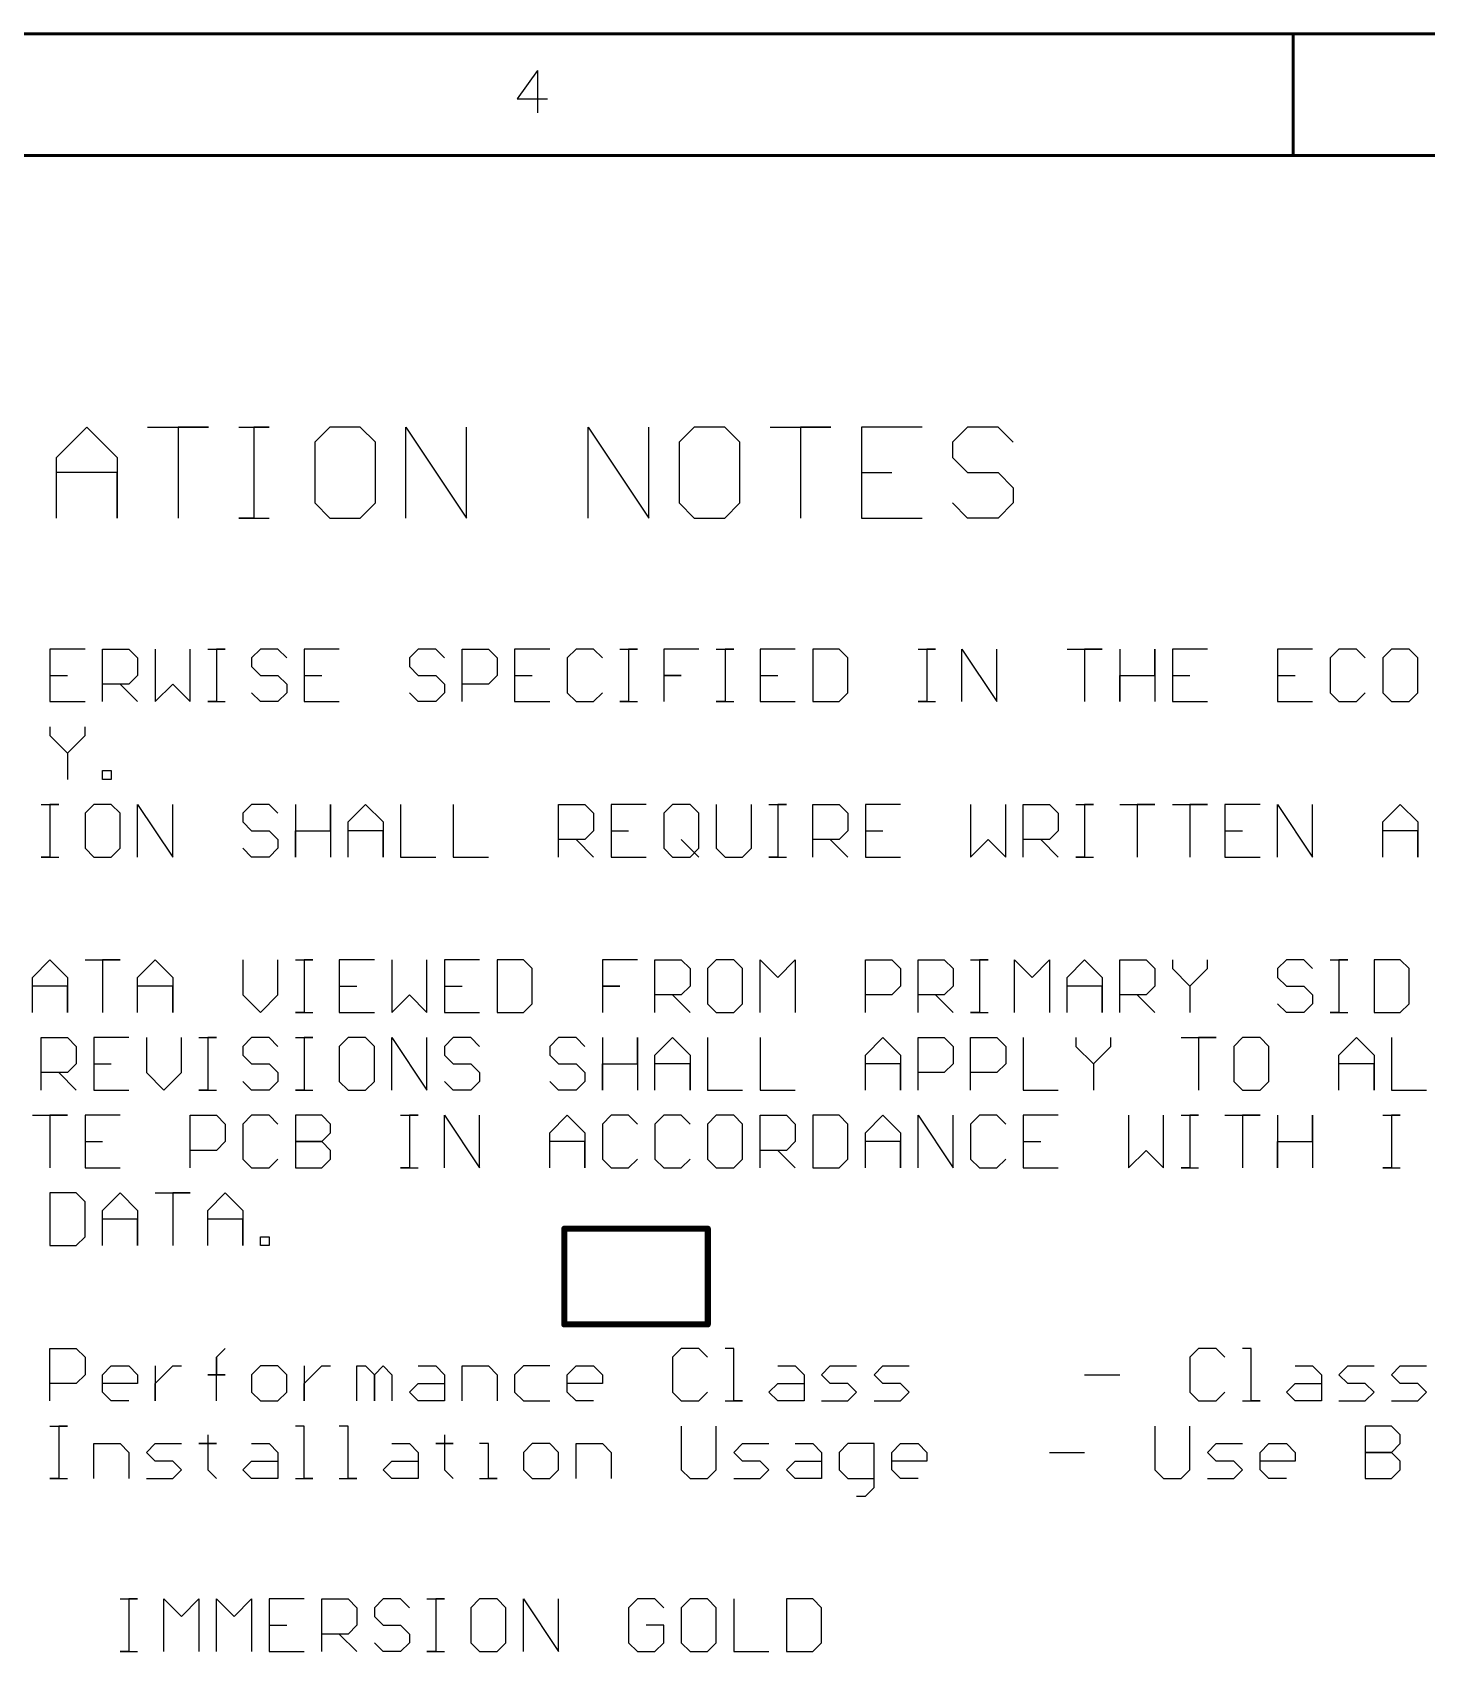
# Model space of a CAD drawing. Header units: millimetres. Extents: x 1.5 to 19.4, y 0 to 11.5.
# Drawn here: x 11.014 to 13.309, y 8.84 to 11.506 of the extents above; entities that cross this region are included whole.
import ezdxf

# ---------------------------------------------------------------- set-up
doc = ezdxf.new("R2010")
doc.units = ezdxf.units.MM
doc.header["$MEASUREMENT"] = 0
for name, color, linetype in [('DrillDrawing', 1, 'Continuous'), ('Mechanical17', 56, 'Continuous'), ('Mechanical18', 56, 'Continuous')]:
    doc.layers.add(name, color=color, linetype=linetype)

msp = doc.modelspace()

# ---------------------------------------------------------------- linework, layer by layer
at = {"layer": 'DrillDrawing', "const_width": 0.01}
for points in [[(11.8898, 9.3789), (11.8898, 9.5364)], [(11.8898, 9.5364), (12.126, 9.5364)], [(12.126, 9.3789), (12.126, 9.5364)], [(11.8898, 9.3789), (12.126, 9.3789)]]:
    msp.add_lwpolyline(points, dxfattribs=at)
at = {"layer": 'DrillDrawing', "const_width": 0.005}
for points in [[(11.8873, 9.5364, 1), (11.8923, 9.5364, 1)], [(11.8873, 9.5364, 1), (11.8923, 9.5364, 1)], [(12.1235, 9.5364, 1), (12.1285, 9.5364, 1)], [(12.1235, 9.5364, 1), (12.1285, 9.5364, 1)], [(11.8873, 9.3789, 1), (11.8923, 9.3789, 1)], [(11.8873, 9.3789, 1), (11.8923, 9.3789, 1)], [(12.1235, 9.3789, 1), (12.1285, 9.3789, 1)], [(12.1235, 9.3789, 1), (12.1285, 9.3789, 1)]]:
    msp.add_lwpolyline(points, format="xyb", close=True, dxfattribs=at)
at = {"layer": 'Mechanical17'}
for p, q in [((11.0541, 10.8059), (11.1041, 10.8559)), ((11.1041, 10.8559), (11.1541, 10.8059)), ((11.2041, 10.8559), (11.3041, 10.8559)), ((11.3041, 10.8559), (11.2541, 10.8559)), ((11.2541, 10.8559), (11.2541, 10.706)), ((11.354, 10.8559), (11.404, 10.8559)), ((11.404, 10.8559), (11.379, 10.8559)), ((11.379, 10.8559), (11.379, 10.706)), ((11.504, 10.8559), (11.479, 10.8309)), ((11.554, 10.8559), (11.504, 10.8559)), ((11.579, 10.8309), (11.554, 10.8559)), ((11.6289, 10.706), (11.6289, 10.8559)), ((11.6289, 10.8559), (11.7289, 10.706)), ((11.7289, 10.706), (11.7289, 10.8559)), ((11.9289, 10.706), (11.9289, 10.8559)), ((11.9289, 10.8559), (12.0288, 10.706)), ((12.0288, 10.706), (12.0288, 10.8559)), ((12.1038, 10.8559), (12.0788, 10.8309)), ((12.1538, 10.8559), (12.1038, 10.8559)), ((12.1788, 10.8309), (12.1538, 10.8559)), ((12.2288, 10.8559), (12.3287, 10.8559)), ((12.3287, 10.8559), (12.2787, 10.8559)), ((12.2787, 10.8559), (12.2787, 10.706)), ((12.4787, 10.8559), (12.3787, 10.8559)), ((12.3787, 10.8559), (12.3787, 10.706)), ((12.5536, 10.8559), (12.5287, 10.8309)), ((12.6036, 10.8559), (12.5536, 10.8559)), ((12.6286, 10.8309), (12.6036, 10.8559)), ((11.479, 10.8309), (11.479, 10.731)), ((11.579, 10.731), (11.579, 10.8309)), ((12.0788, 10.8309), (12.0788, 10.731)), ((12.1788, 10.731), (12.1788, 10.8309)), ((12.5287, 10.8309), (12.5287, 10.8059)), ((11.0541, 10.706), (11.0541, 10.8059)), ((11.1541, 10.8059), (11.1541, 10.706)), ((12.5287, 10.8059), (12.5536, 10.781)), ((11.1541, 10.781), (11.0541, 10.781)), ((11.1541, 10.706), (11.1541, 10.781)), ((12.3787, 10.781), (12.4287, 10.781)), ((12.5536, 10.781), (12.6036, 10.781)), ((12.6036, 10.781), (12.6286, 10.756)), ((12.6286, 10.756), (12.6286, 10.731)), ((11.479, 10.731), (11.504, 10.706)), ((11.554, 10.706), (11.579, 10.731)), ((12.0788, 10.731), (12.1038, 10.706)), ((12.1538, 10.706), (12.1788, 10.731)), ((12.5536, 10.706), (12.5287, 10.731)), ((12.6286, 10.731), (12.6036, 10.706)), ((11.379, 10.706), (11.354, 10.706)), ((11.354, 10.706), (11.404, 10.706)), ((11.504, 10.706), (11.554, 10.706)), ((12.1038, 10.706), (12.1538, 10.706)), ((12.3787, 10.706), (12.4787, 10.706)), ((12.6036, 10.706), (12.5536, 10.706)), ((11.101, 10.4906), (11.0433, 10.4906)), ((11.0433, 10.4906), (11.0433, 10.404)), ((11.1299, 10.404), (11.1299, 10.4906)), ((11.1299, 10.4906), (11.1732, 10.4906)), ((11.1732, 10.4906), (11.1876, 10.4761)), ((11.1876, 10.4761), (11.1876, 10.4473)), ((11.2165, 10.4906), (11.2165, 10.404)), ((11.2742, 10.404), (11.2742, 10.4906)), ((11.303, 10.4906), (11.3319, 10.4906)), ((11.3319, 10.4906), (11.3175, 10.4906)), ((11.3175, 10.4906), (11.3175, 10.404)), ((11.3896, 10.4906), (11.3752, 10.4761)), ((11.3752, 10.4761), (11.3752, 10.4617)), ((11.4185, 10.4906), (11.3896, 10.4906)), ((11.4329, 10.4761), (11.4185, 10.4906)), ((11.5195, 10.4906), (11.4618, 10.4906)), ((11.4618, 10.4906), (11.4618, 10.404)), ((11.6494, 10.4906), (11.635, 10.4761)), ((11.635, 10.4761), (11.635, 10.4617)), ((11.6782, 10.4906), (11.6494, 10.4906)), ((11.6927, 10.4761), (11.6782, 10.4906)), ((11.7215, 10.404), (11.7215, 10.4906)), ((11.7215, 10.4906), (11.7648, 10.4906)), ((11.7648, 10.4906), (11.7793, 10.4761)), ((11.7793, 10.4761), (11.7793, 10.4473)), ((11.8658, 10.4906), (11.8081, 10.4906)), ((11.8081, 10.4906), (11.8081, 10.404)), ((11.9091, 10.4906), (11.8947, 10.4761)), ((11.8947, 10.4761), (11.8947, 10.4184)), ((11.938, 10.4906), (11.9091, 10.4906)), ((11.9524, 10.4761), (11.938, 10.4906)), ((11.9813, 10.4906), (12.0102, 10.4906)), ((12.0102, 10.4906), (11.9957, 10.4906)), ((11.9957, 10.4906), (11.9957, 10.404)), ((12.1112, 10.4906), (12.0535, 10.4906)), ((12.0535, 10.4906), (12.0535, 10.4473)), ((12.14, 10.4906), (12.1689, 10.4906)), ((12.1689, 10.4906), (12.1545, 10.4906)), ((12.1545, 10.4906), (12.1545, 10.404)), ((12.2699, 10.4906), (12.2122, 10.4906)), ((12.2122, 10.4906), (12.2122, 10.404)), ((12.2988, 10.4906), (12.2988, 10.404)), ((12.3421, 10.4906), (12.2988, 10.4906)), ((12.3565, 10.4761), (12.3421, 10.4906)), ((12.3565, 10.4184), (12.3565, 10.4761)), ((12.472, 10.4906), (12.5008, 10.4906)), ((12.5008, 10.4906), (12.4864, 10.4906)), ((12.4864, 10.4906), (12.4864, 10.404)), ((12.5441, 10.404), (12.5441, 10.4906)), ((12.5441, 10.4906), (12.6018, 10.404)), ((12.6018, 10.404), (12.6018, 10.4906)), ((12.7173, 10.4906), (12.775, 10.4906)), ((12.775, 10.4906), (12.7461, 10.4906)), ((12.7461, 10.4906), (12.7461, 10.404)), ((12.8039, 10.4906), (12.8039, 10.404)), ((12.8616, 10.4473), (12.8616, 10.4906)), ((12.8616, 10.4906), (12.8616, 10.404)), ((12.9482, 10.4906), (12.8905, 10.4906)), ((12.8905, 10.4906), (12.8905, 10.404)), ((13.1213, 10.4906), (13.0636, 10.4906)), ((13.0636, 10.4906), (13.0636, 10.404)), ((13.1646, 10.4906), (13.1502, 10.4761)), ((13.1502, 10.4761), (13.1502, 10.4184)), ((13.1935, 10.4906), (13.1646, 10.4906)), ((13.2079, 10.4761), (13.1935, 10.4906)), ((13.2512, 10.4906), (13.2368, 10.4761)), ((13.2368, 10.4761), (13.2368, 10.4184)), ((13.2801, 10.4906), (13.2512, 10.4906)), ((13.2945, 10.4761), (13.2801, 10.4906)), ((13.2945, 10.4184), (13.2945, 10.4761)), ((11.3752, 10.4617), (11.3896, 10.4473)), ((11.635, 10.4617), (11.6494, 10.4473)), ((11.0433, 10.4473), (11.0721, 10.4473)), ((11.1732, 10.4328), (11.1299, 10.4328)), ((11.1587, 10.4328), (11.1876, 10.404)), ((11.1876, 10.4473), (11.1732, 10.4328)), ((11.2165, 10.404), (11.2453, 10.4328)), ((11.2453, 10.4328), (11.2742, 10.404)), ((11.3896, 10.4473), (11.4185, 10.4473)), ((11.4185, 10.4473), (11.4329, 10.4328)), ((11.4329, 10.4328), (11.4329, 10.4184)), ((11.4618, 10.4473), (11.4906, 10.4473)), ((11.6494, 10.4473), (11.6782, 10.4473)), ((11.6782, 10.4473), (11.6927, 10.4328)), ((11.6927, 10.4328), (11.6927, 10.4184)), ((11.7648, 10.4328), (11.7215, 10.4328)), ((11.7793, 10.4473), (11.7648, 10.4328)), ((11.8081, 10.4473), (11.837, 10.4473)), ((12.0535, 10.4473), (12.0823, 10.4473)), ((12.0823, 10.4473), (12.0535, 10.4473)), ((12.0535, 10.4473), (12.0535, 10.404)), ((12.2122, 10.4473), (12.2411, 10.4473)), ((12.8039, 10.404), (12.8039, 10.4473)), ((12.8039, 10.4473), (12.8616, 10.4473)), ((12.8905, 10.4473), (12.9193, 10.4473)), ((13.0636, 10.4473), (13.0925, 10.4473)), ((11.0433, 10.404), (11.101, 10.404)), ((11.3175, 10.404), (11.303, 10.404)), ((11.303, 10.404), (11.3319, 10.404)), ((11.3896, 10.404), (11.3752, 10.4184)), ((11.4185, 10.404), (11.3896, 10.404)), ((11.4329, 10.4184), (11.4185, 10.404)), ((11.4618, 10.404), (11.5195, 10.404)), ((11.6494, 10.404), (11.635, 10.4184)), ((11.6782, 10.404), (11.6494, 10.404)), ((11.6927, 10.4184), (11.6782, 10.404)), ((11.8081, 10.404), (11.8658, 10.404)), ((11.8947, 10.4184), (11.9091, 10.404)), ((11.9091, 10.404), (11.938, 10.404)), ((11.938, 10.404), (11.9524, 10.4184)), ((11.9957, 10.404), (11.9813, 10.404)), ((11.9813, 10.404), (12.0102, 10.404)), ((12.1545, 10.404), (12.14, 10.404)), ((12.14, 10.404), (12.1689, 10.404)), ((12.2122, 10.404), (12.2699, 10.404)), ((12.2988, 10.404), (12.3421, 10.404)), ((12.3421, 10.404), (12.3565, 10.4184)), ((12.4864, 10.404), (12.472, 10.404)), ((12.472, 10.404), (12.5008, 10.404)), ((12.8905, 10.404), (12.9482, 10.404)), ((13.0636, 10.404), (13.1213, 10.404)), ((13.1502, 10.4184), (13.1646, 10.404)), ((13.1646, 10.404), (13.1935, 10.404)), ((13.1935, 10.404), (13.2079, 10.4184)), ((13.2368, 10.4184), (13.2512, 10.404)), ((13.2512, 10.404), (13.2801, 10.404)), ((13.2801, 10.404), (13.2945, 10.4184)), ((11.0433, 10.3627), (11.0433, 10.3482)), ((11.0433, 10.3482), (11.0721, 10.3194)), ((11.0721, 10.3194), (11.101, 10.3482)), ((11.101, 10.3482), (11.101, 10.3627)), ((11.0721, 10.3194), (11.0721, 10.2761)), ((11.1299, 10.2761), (11.1299, 10.2905)), ((11.1299, 10.2905), (11.1443, 10.2905)), ((11.1443, 10.2905), (11.1443, 10.2761)), ((11.1443, 10.2761), (11.1299, 10.2761)), ((11.0288, 10.2348), (11.0577, 10.2348)), ((11.0577, 10.2348), (11.0433, 10.2348)), ((11.0433, 10.2348), (11.0433, 10.1482)), ((11.1154, 10.2348), (11.101, 10.2203)), ((11.101, 10.2203), (11.101, 10.1626)), ((11.1443, 10.2348), (11.1154, 10.2348)), ((11.1587, 10.2203), (11.1443, 10.2348)), ((11.1587, 10.1626), (11.1587, 10.2203)), ((11.1876, 10.1482), (11.1876, 10.2348)), ((11.1876, 10.2348), (11.2453, 10.1482)), ((11.2453, 10.1482), (11.2453, 10.2348)), ((11.3752, 10.2348), (11.3608, 10.2203)), ((11.3608, 10.2203), (11.3608, 10.2059)), ((11.4041, 10.2348), (11.3752, 10.2348)), ((11.4185, 10.2203), (11.4041, 10.2348)), ((11.4473, 10.2348), (11.4473, 10.1482)), ((11.5051, 10.1915), (11.5051, 10.2348)), ((11.5051, 10.2348), (11.5051, 10.1482)), ((11.5339, 10.2059), (11.5628, 10.2348)), ((11.5628, 10.2348), (11.5917, 10.2059)), ((11.6205, 10.2348), (11.6205, 10.1482)), ((11.7071, 10.2348), (11.7071, 10.1482)), ((11.8803, 10.1482), (11.8803, 10.2348)), ((11.8803, 10.2348), (11.9236, 10.2348)), ((11.9236, 10.2348), (11.938, 10.2203)), ((11.938, 10.2203), (11.938, 10.1915)), ((12.0246, 10.2348), (11.9669, 10.2348)), ((11.9669, 10.2348), (11.9669, 10.1482)), ((12.0679, 10.2348), (12.0535, 10.2203)), ((12.0535, 10.2203), (12.0535, 10.1626)), ((12.0967, 10.2348), (12.0679, 10.2348)), ((12.1112, 10.2203), (12.0967, 10.2348)), ((12.1112, 10.1626), (12.1112, 10.2203)), ((12.14, 10.2348), (12.14, 10.1626)), ((12.1978, 10.1626), (12.1978, 10.2348)), ((12.2266, 10.2348), (12.2555, 10.2348)), ((12.2555, 10.2348), (12.2411, 10.2348)), ((12.2411, 10.2348), (12.2411, 10.1482)), ((12.2988, 10.1482), (12.2988, 10.2348)), ((12.2988, 10.2348), (12.3421, 10.2348)), ((12.3421, 10.2348), (12.3565, 10.2203)), ((12.3565, 10.2203), (12.3565, 10.1915)), ((12.4431, 10.2348), (12.3854, 10.2348)), ((12.3854, 10.2348), (12.3854, 10.1482)), ((12.5585, 10.2348), (12.5585, 10.1482)), ((12.6163, 10.1482), (12.6163, 10.2348)), ((12.6451, 10.1482), (12.6451, 10.2348)), ((12.6451, 10.2348), (12.6884, 10.2348)), ((12.6884, 10.2348), (12.7028, 10.2203)), ((12.7028, 10.2203), (12.7028, 10.1915)), ((12.7317, 10.2348), (12.7606, 10.2348)), ((12.7606, 10.2348), (12.7461, 10.2348)), ((12.7461, 10.2348), (12.7461, 10.1482)), ((12.8039, 10.2348), (12.8616, 10.2348)), ((12.8616, 10.2348), (12.8327, 10.2348)), ((12.8327, 10.2348), (12.8327, 10.1482)), ((12.8905, 10.2348), (12.9482, 10.2348)), ((12.9482, 10.2348), (12.9193, 10.2348)), ((12.9193, 10.2348), (12.9193, 10.1482)), ((13.0348, 10.2348), (12.977, 10.2348)), ((12.977, 10.2348), (12.977, 10.1482)), ((13.0636, 10.1482), (13.0636, 10.2348)), ((13.0636, 10.2348), (13.1213, 10.1482)), ((13.1213, 10.1482), (13.1213, 10.2348)), ((13.2368, 10.2059), (13.2657, 10.2348)), ((13.2657, 10.2348), (13.2945, 10.2059)), ((11.3608, 10.2059), (11.3752, 10.1915)), ((11.3752, 10.1915), (11.4041, 10.1915)), ((11.4041, 10.1915), (11.4185, 10.177)), ((11.4473, 10.1482), (11.4473, 10.1915)), ((11.4473, 10.1915), (11.5051, 10.1915)), ((11.5339, 10.1482), (11.5339, 10.2059)), ((11.5917, 10.1915), (11.5339, 10.1915)), ((11.5917, 10.2059), (11.5917, 10.1482)), ((11.5917, 10.1482), (11.5917, 10.1915)), ((11.938, 10.1915), (11.9236, 10.177)), ((11.9669, 10.1915), (11.9957, 10.1915)), ((12.3565, 10.1915), (12.3421, 10.177)), ((12.3854, 10.1915), (12.4142, 10.1915)), ((12.7028, 10.1915), (12.6884, 10.177)), ((12.977, 10.1915), (13.0059, 10.1915)), ((13.2368, 10.1482), (13.2368, 10.2059)), ((13.2945, 10.1915), (13.2368, 10.1915)), ((13.2945, 10.2059), (13.2945, 10.1482)), ((13.2945, 10.1482), (13.2945, 10.1915)), ((11.101, 10.1626), (11.1154, 10.1482)), ((11.1443, 10.1482), (11.1587, 10.1626)), ((11.3752, 10.1482), (11.3608, 10.1626)), ((11.4185, 10.1626), (11.4041, 10.1482)), ((11.4185, 10.177), (11.4185, 10.1626)), ((11.9236, 10.177), (11.8803, 10.177)), ((11.9091, 10.177), (11.938, 10.1482)), ((12.0535, 10.1626), (12.0679, 10.1482)), ((12.0823, 10.177), (12.1112, 10.1482)), ((12.0967, 10.1482), (12.1112, 10.1626)), ((12.14, 10.1626), (12.1545, 10.1482)), ((12.1833, 10.1482), (12.1978, 10.1626)), ((12.3421, 10.177), (12.2988, 10.177)), ((12.3276, 10.177), (12.3565, 10.1482)), ((12.5585, 10.1482), (12.5874, 10.177)), ((12.5874, 10.177), (12.6163, 10.1482)), ((12.6884, 10.177), (12.6451, 10.177)), ((12.674, 10.177), (12.7028, 10.1482)), ((11.0433, 10.1482), (11.0288, 10.1482)), ((11.0288, 10.1482), (11.0577, 10.1482)), ((11.1154, 10.1482), (11.1443, 10.1482)), ((11.4041, 10.1482), (11.3752, 10.1482)), ((11.6205, 10.1482), (11.6782, 10.1482)), ((11.7071, 10.1482), (11.7648, 10.1482)), ((11.9669, 10.1482), (12.0246, 10.1482)), ((12.0679, 10.1482), (12.0967, 10.1482)), ((12.1545, 10.1482), (12.1833, 10.1482)), ((12.2411, 10.1482), (12.2266, 10.1482)), ((12.2266, 10.1482), (12.2555, 10.1482)), ((12.3854, 10.1482), (12.4431, 10.1482)), ((12.7461, 10.1482), (12.7317, 10.1482)), ((12.7317, 10.1482), (12.7606, 10.1482)), ((12.977, 10.1482), (13.0348, 10.1482)), ((11.0144, 9.9501), (11.0433, 9.979)), ((11.0433, 9.979), (11.0721, 9.9501)), ((11.101, 9.979), (11.1587, 9.979)), ((11.1587, 9.979), (11.1299, 9.979)), ((11.1299, 9.979), (11.1299, 9.8924)), ((11.1876, 9.9501), (11.2165, 9.979)), ((11.2165, 9.979), (11.2453, 9.9501)), ((11.3608, 9.979), (11.3608, 9.9212)), ((11.4185, 9.9212), (11.4185, 9.979)), ((11.4473, 9.979), (11.4762, 9.979)), ((11.4762, 9.979), (11.4618, 9.979)), ((11.4618, 9.979), (11.4618, 9.8924)), ((11.5772, 9.979), (11.5195, 9.979)), ((11.5195, 9.979), (11.5195, 9.8924)), ((11.6061, 9.979), (11.6061, 9.8924)), ((11.6638, 9.8924), (11.6638, 9.979)), ((11.7504, 9.979), (11.6927, 9.979)), ((11.6927, 9.979), (11.6927, 9.8924)), ((11.7793, 9.979), (11.7793, 9.8924)), ((11.8226, 9.979), (11.7793, 9.979)), ((11.837, 9.9645), (11.8226, 9.979)), ((12.0102, 9.979), (11.9524, 9.979)), ((11.9524, 9.979), (11.9524, 9.9357)), ((12.039, 9.8924), (12.039, 9.979)), ((12.039, 9.979), (12.0823, 9.979)), ((12.0823, 9.979), (12.0967, 9.9645)), ((12.14, 9.979), (12.1256, 9.9645)), ((12.1689, 9.979), (12.14, 9.979)), ((12.1833, 9.9645), (12.1689, 9.979)), ((12.2122, 9.8924), (12.2122, 9.979)), ((12.2122, 9.979), (12.2411, 9.9501)), ((12.2411, 9.9501), (12.2699, 9.979)), ((12.2699, 9.979), (12.2699, 9.8924)), ((12.3854, 9.8924), (12.3854, 9.979)), ((12.3854, 9.979), (12.4287, 9.979)), ((12.4287, 9.979), (12.4431, 9.9645)), ((12.472, 9.8924), (12.472, 9.979)), ((12.472, 9.979), (12.5152, 9.979)), ((12.5152, 9.979), (12.5297, 9.9645)), ((12.5585, 9.979), (12.5874, 9.979)), ((12.5874, 9.979), (12.573, 9.979)), ((12.573, 9.979), (12.573, 9.8924)), ((12.6307, 9.8924), (12.6307, 9.979)), ((12.6307, 9.979), (12.6596, 9.9501)), ((12.6596, 9.9501), (12.6884, 9.979)), ((12.6884, 9.979), (12.6884, 9.8924)), ((12.7173, 9.9501), (12.7461, 9.979)), ((12.7461, 9.979), (12.775, 9.9501)), ((12.8039, 9.8924), (12.8039, 9.979)), ((12.8039, 9.979), (12.8472, 9.979)), ((12.8472, 9.979), (12.8616, 9.9645)), ((12.8905, 9.979), (12.8905, 9.9645)), ((12.9482, 9.9645), (12.9482, 9.979)), ((13.0781, 9.979), (13.0636, 9.9645)), ((13.1069, 9.979), (13.0781, 9.979)), ((13.1213, 9.9645), (13.1069, 9.979)), ((13.1502, 9.979), (13.1791, 9.979)), ((13.1791, 9.979), (13.1646, 9.979)), ((13.1646, 9.979), (13.1646, 9.8924)), ((13.2224, 9.979), (13.2224, 9.8924)), ((13.2657, 9.979), (13.2224, 9.979)), ((13.2801, 9.9645), (13.2657, 9.979)), ((11.0144, 9.8924), (11.0144, 9.9501)), ((11.0721, 9.9501), (11.0721, 9.8924)), ((11.1876, 9.8924), (11.1876, 9.9501)), ((11.2453, 9.9501), (11.2453, 9.8924)), ((11.837, 9.9068), (11.837, 9.9645)), ((12.0967, 9.9645), (12.0967, 9.9357)), ((12.1256, 9.9645), (12.1256, 9.9068)), ((12.1833, 9.9068), (12.1833, 9.9645)), ((12.4431, 9.9645), (12.4431, 9.9357)), ((12.5297, 9.9645), (12.5297, 9.9357)), ((12.7173, 9.8924), (12.7173, 9.9501)), ((12.775, 9.9501), (12.775, 9.8924)), ((12.8616, 9.9645), (12.8616, 9.9357)), ((12.8905, 9.9645), (12.9193, 9.9357)), ((12.9193, 9.9357), (12.9482, 9.9645)), ((13.0636, 9.9645), (13.0636, 9.9501)), ((13.0636, 9.9501), (13.0781, 9.9357)), ((13.2801, 9.9068), (13.2801, 9.9645)), ((11.0721, 9.9357), (11.0144, 9.9357)), ((11.0721, 9.8924), (11.0721, 9.9357)), ((11.2453, 9.9357), (11.1876, 9.9357)), ((11.2453, 9.8924), (11.2453, 9.9357)), ((11.3608, 9.9212), (11.3896, 9.8924)), ((11.3896, 9.8924), (11.4185, 9.9212)), ((11.5195, 9.9357), (11.5484, 9.9357)), ((11.6061, 9.8924), (11.635, 9.9212)), ((11.635, 9.9212), (11.6638, 9.8924)), ((11.6927, 9.9357), (11.7215, 9.9357)), ((11.9524, 9.9357), (11.9813, 9.9357)), ((11.9813, 9.9357), (11.9524, 9.9357)), ((11.9524, 9.9357), (11.9524, 9.8924)), ((12.0823, 9.9212), (12.039, 9.9212)), ((12.0679, 9.9212), (12.0967, 9.8924)), ((12.0967, 9.9357), (12.0823, 9.9212)), ((12.4287, 9.9212), (12.3854, 9.9212)), ((12.4431, 9.9357), (12.4287, 9.9212)), ((12.5152, 9.9212), (12.472, 9.9212)), ((12.5008, 9.9212), (12.5297, 9.8924)), ((12.5297, 9.9357), (12.5152, 9.9212)), ((12.775, 9.9357), (12.7173, 9.9357)), ((12.775, 9.8924), (12.775, 9.9357)), ((12.8472, 9.9212), (12.8039, 9.9212)), ((12.8327, 9.9212), (12.8616, 9.8924)), ((12.8616, 9.9357), (12.8472, 9.9212)), ((12.9193, 9.9357), (12.9193, 9.8924)), ((13.0781, 9.9357), (13.1069, 9.9357)), ((13.1069, 9.9357), (13.1213, 9.9212)), ((13.1213, 9.9212), (13.1213, 9.9068)), ((11.4618, 9.8924), (11.4473, 9.8924)), ((11.4473, 9.8924), (11.4762, 9.8924)), ((11.5195, 9.8924), (11.5772, 9.8924)), ((11.6927, 9.8924), (11.7504, 9.8924)), ((11.7793, 9.8924), (11.8226, 9.8924)), ((11.8226, 9.8924), (11.837, 9.9068)), ((12.1256, 9.9068), (12.14, 9.8924)), ((12.14, 9.8924), (12.1689, 9.8924)), ((12.1689, 9.8924), (12.1833, 9.9068)), ((12.573, 9.8924), (12.5585, 9.8924)), ((12.5585, 9.8924), (12.5874, 9.8924)), ((13.0781, 9.8924), (13.0636, 9.9068)), ((13.1069, 9.8924), (13.0781, 9.8924)), ((13.1213, 9.9068), (13.1069, 9.8924)), ((13.1646, 9.8924), (13.1502, 9.8924)), ((13.1502, 9.8924), (13.1791, 9.8924)), ((13.2224, 9.8924), (13.2657, 9.8924)), ((13.2657, 9.8924), (13.2801, 9.9068)), ((11.0288, 9.7645), (11.0288, 9.8511)), ((11.0288, 9.8511), (11.0721, 9.8511)), ((11.0721, 9.8511), (11.0866, 9.8366)), ((11.0866, 9.8366), (11.0866, 9.8078)), ((11.1732, 9.8511), (11.1154, 9.8511)), ((11.1154, 9.8511), (11.1154, 9.7645)), ((11.202, 9.8511), (11.202, 9.7933)), ((11.2597, 9.7933), (11.2597, 9.8511)), ((11.2886, 9.8511), (11.3175, 9.8511)), ((11.3175, 9.8511), (11.303, 9.8511)), ((11.303, 9.8511), (11.303, 9.7645)), ((11.3752, 9.8511), (11.3608, 9.8366)), ((11.3608, 9.8366), (11.3608, 9.8222)), ((11.4041, 9.8511), (11.3752, 9.8511)), ((11.4185, 9.8366), (11.4041, 9.8511)), ((11.4473, 9.8511), (11.4762, 9.8511)), ((11.4762, 9.8511), (11.4618, 9.8511)), ((11.4618, 9.8511), (11.4618, 9.7645)), ((11.5339, 9.8511), (11.5195, 9.8366)), ((11.5195, 9.8366), (11.5195, 9.7789)), ((11.5628, 9.8511), (11.5339, 9.8511)), ((11.5772, 9.8366), (11.5628, 9.8511)), ((11.5772, 9.7789), (11.5772, 9.8366)), ((11.6061, 9.7645), (11.6061, 9.8511)), ((11.6061, 9.8511), (11.6638, 9.7645)), ((11.6638, 9.7645), (11.6638, 9.8511)), ((11.7071, 9.8511), (11.6927, 9.8366)), ((11.6927, 9.8366), (11.6927, 9.8222)), ((11.736, 9.8511), (11.7071, 9.8511)), ((11.7504, 9.8366), (11.736, 9.8511)), ((11.8803, 9.8511), (11.8658, 9.8366)), ((11.8658, 9.8366), (11.8658, 9.8222)), ((11.9091, 9.8511), (11.8803, 9.8511)), ((11.9236, 9.8366), (11.9091, 9.8511)), ((11.9524, 9.8511), (11.9524, 9.7645)), ((12.0102, 9.8078), (12.0102, 9.8511)), ((12.0102, 9.8511), (12.0102, 9.7645)), ((12.039, 9.8222), (12.0679, 9.8511)), ((12.0679, 9.8511), (12.0967, 9.8222)), ((12.1256, 9.8511), (12.1256, 9.7645)), ((12.2122, 9.8511), (12.2122, 9.7645)), ((12.3854, 9.8222), (12.4142, 9.8511)), ((12.4142, 9.8511), (12.4431, 9.8222)), ((12.472, 9.7645), (12.472, 9.8511)), ((12.472, 9.8511), (12.5152, 9.8511)), ((12.5152, 9.8511), (12.5297, 9.8366)), ((12.5297, 9.8366), (12.5297, 9.8078)), ((12.5585, 9.7645), (12.5585, 9.8511)), ((12.5585, 9.8511), (12.6018, 9.8511)), ((12.6018, 9.8511), (12.6163, 9.8366)), ((12.6163, 9.8366), (12.6163, 9.8078)), ((12.6451, 9.8511), (12.6451, 9.7645)), ((12.7317, 9.8511), (12.7317, 9.8366)), ((12.7317, 9.8366), (12.7606, 9.8078)), ((12.7606, 9.8078), (12.7894, 9.8366)), ((12.7894, 9.8366), (12.7894, 9.8511)), ((12.9049, 9.8511), (12.9626, 9.8511)), ((12.9626, 9.8511), (12.9337, 9.8511)), ((12.9337, 9.8511), (12.9337, 9.7645)), ((13.0059, 9.8511), (12.9915, 9.8366)), ((12.9915, 9.8366), (12.9915, 9.7789)), ((13.0348, 9.8511), (13.0059, 9.8511)), ((13.0492, 9.8366), (13.0348, 9.8511)), ((13.0492, 9.7789), (13.0492, 9.8366)), ((13.1646, 9.8222), (13.1935, 9.8511)), ((13.1935, 9.8511), (13.2224, 9.8222)), ((13.2512, 9.8511), (13.2512, 9.7645)), ((11.3608, 9.8222), (11.3752, 9.8078)), ((11.6927, 9.8222), (11.7071, 9.8078)), ((11.8658, 9.8222), (11.8803, 9.8078)), ((12.039, 9.7645), (12.039, 9.8222)), ((12.0967, 9.8222), (12.0967, 9.7645)), ((12.3854, 9.7645), (12.3854, 9.8222)), ((12.4431, 9.8222), (12.4431, 9.7645)), ((13.1646, 9.7645), (13.1646, 9.8222)), ((13.2224, 9.8222), (13.2224, 9.7645)), ((11.0721, 9.7933), (11.0288, 9.7933)), ((11.0577, 9.7933), (11.0866, 9.7645)), ((11.0866, 9.8078), (11.0721, 9.7933)), ((11.1154, 9.8078), (11.1443, 9.8078)), ((11.202, 9.7933), (11.2309, 9.7645)), ((11.2309, 9.7645), (11.2597, 9.7933)), ((11.3752, 9.8078), (11.4041, 9.8078)), ((11.4041, 9.8078), (11.4185, 9.7933)), ((11.4185, 9.7933), (11.4185, 9.7789)), ((11.7071, 9.8078), (11.736, 9.8078)), ((11.736, 9.8078), (11.7504, 9.7933)), ((11.7504, 9.7933), (11.7504, 9.7789)), ((11.8803, 9.8078), (11.9091, 9.8078)), ((11.9091, 9.8078), (11.9236, 9.7933)), ((11.9236, 9.7933), (11.9236, 9.7789)), ((11.9524, 9.7645), (11.9524, 9.8078)), ((11.9524, 9.8078), (12.0102, 9.8078)), ((12.0967, 9.8078), (12.039, 9.8078)), ((12.0967, 9.7645), (12.0967, 9.8078)), ((12.4431, 9.8078), (12.3854, 9.8078)), ((12.4431, 9.7645), (12.4431, 9.8078)), ((12.5152, 9.7933), (12.472, 9.7933)), ((12.5297, 9.8078), (12.5152, 9.7933)), ((12.6018, 9.7933), (12.5585, 9.7933)), ((12.6163, 9.8078), (12.6018, 9.7933)), ((12.7606, 9.8078), (12.7606, 9.7645)), ((13.2224, 9.8078), (13.1646, 9.8078)), ((13.2224, 9.7645), (13.2224, 9.8078)), ((11.1154, 9.7645), (11.1732, 9.7645)), ((11.303, 9.7645), (11.2886, 9.7645)), ((11.2886, 9.7645), (11.3175, 9.7645)), ((11.3752, 9.7645), (11.3608, 9.7789)), ((11.4041, 9.7645), (11.3752, 9.7645)), ((11.4185, 9.7789), (11.4041, 9.7645)), ((11.4618, 9.7645), (11.4473, 9.7645)), ((11.4473, 9.7645), (11.4762, 9.7645)), ((11.5195, 9.7789), (11.5339, 9.7645)), ((11.5339, 9.7645), (11.5628, 9.7645)), ((11.5628, 9.7645), (11.5772, 9.7789)), ((11.7071, 9.7645), (11.6927, 9.7789)), ((11.736, 9.7645), (11.7071, 9.7645)), ((11.7504, 9.7789), (11.736, 9.7645)), ((11.8803, 9.7645), (11.8658, 9.7789)), ((11.9091, 9.7645), (11.8803, 9.7645)), ((11.9236, 9.7789), (11.9091, 9.7645)), ((12.1256, 9.7645), (12.1833, 9.7645)), ((12.2122, 9.7645), (12.2699, 9.7645)), ((12.6451, 9.7645), (12.7028, 9.7645)), ((12.9915, 9.7789), (13.0059, 9.7645)), ((13.0059, 9.7645), (13.0348, 9.7645)), ((13.0348, 9.7645), (13.0492, 9.7789)), ((13.2512, 9.7645), (13.309, 9.7645)), ((11.0144, 9.7232), (11.0721, 9.7232)), ((11.0721, 9.7232), (11.0433, 9.7232)), ((11.0433, 9.7232), (11.0433, 9.6366)), ((11.1587, 9.7232), (11.101, 9.7232)), ((11.101, 9.7232), (11.101, 9.6366)), ((11.2742, 9.6366), (11.2742, 9.7232)), ((11.2742, 9.7232), (11.3175, 9.7232)), ((11.3175, 9.7232), (11.3319, 9.7087)), ((11.3319, 9.7087), (11.3319, 9.6799)), ((11.3752, 9.7232), (11.3608, 9.7087)), ((11.3608, 9.7087), (11.3608, 9.651)), ((11.4041, 9.7232), (11.3752, 9.7232)), ((11.4185, 9.7087), (11.4041, 9.7232)), ((11.4473, 9.7232), (11.4473, 9.6366)), ((11.4906, 9.7232), (11.4473, 9.7232)), ((11.5051, 9.7087), (11.4906, 9.7232)), ((11.5051, 9.6943), (11.5051, 9.7087)), ((11.6205, 9.7232), (11.6494, 9.7232)), ((11.6494, 9.7232), (11.635, 9.7232)), ((11.635, 9.7232), (11.635, 9.6366)), ((11.6927, 9.6366), (11.6927, 9.7232)), ((11.6927, 9.7232), (11.7504, 9.6366)), ((11.7504, 9.6366), (11.7504, 9.7232)), ((11.8658, 9.6943), (11.8947, 9.7232)), ((11.8947, 9.7232), (11.9236, 9.6943)), ((11.9669, 9.7232), (11.9524, 9.7087)), ((11.9524, 9.7087), (11.9524, 9.651)), ((11.9957, 9.7232), (11.9669, 9.7232)), ((12.0102, 9.7087), (11.9957, 9.7232)), ((12.0535, 9.7232), (12.039, 9.7087)), ((12.039, 9.7087), (12.039, 9.651)), ((12.0823, 9.7232), (12.0535, 9.7232)), ((12.0967, 9.7087), (12.0823, 9.7232)), ((12.14, 9.7232), (12.1256, 9.7087)), ((12.1256, 9.7087), (12.1256, 9.651)), ((12.1689, 9.7232), (12.14, 9.7232)), ((12.1833, 9.7087), (12.1689, 9.7232)), ((12.1833, 9.651), (12.1833, 9.7087)), ((12.2122, 9.6366), (12.2122, 9.7232)), ((12.2122, 9.7232), (12.2555, 9.7232)), ((12.2555, 9.7232), (12.2699, 9.7087)), ((12.2699, 9.7087), (12.2699, 9.6799)), ((12.2988, 9.7232), (12.2988, 9.6366)), ((12.3421, 9.7232), (12.2988, 9.7232)), ((12.3565, 9.7087), (12.3421, 9.7232)), ((12.3565, 9.651), (12.3565, 9.7087)), ((12.3854, 9.6943), (12.4142, 9.7232)), ((12.4142, 9.7232), (12.4431, 9.6943)), ((12.472, 9.6366), (12.472, 9.7232)), ((12.472, 9.7232), (12.5297, 9.6366)), ((12.5297, 9.6366), (12.5297, 9.7232)), ((12.573, 9.7232), (12.5585, 9.7087)), ((12.5585, 9.7087), (12.5585, 9.651)), ((12.6018, 9.7232), (12.573, 9.7232)), ((12.6163, 9.7087), (12.6018, 9.7232)), ((12.7028, 9.7232), (12.6451, 9.7232)), ((12.6451, 9.7232), (12.6451, 9.6366)), ((12.8183, 9.7232), (12.8183, 9.6366)), ((12.876, 9.6366), (12.876, 9.7232)), ((12.9049, 9.7232), (12.9337, 9.7232)), ((12.9337, 9.7232), (12.9193, 9.7232)), ((12.9193, 9.7232), (12.9193, 9.6366)), ((12.977, 9.7232), (13.0348, 9.7232)), ((13.0348, 9.7232), (13.0059, 9.7232)), ((13.0059, 9.7232), (13.0059, 9.6366)), ((13.0636, 9.7232), (13.0636, 9.6366)), ((13.1213, 9.6799), (13.1213, 9.7232)), ((13.1213, 9.7232), (13.1213, 9.6366)), ((13.2368, 9.7232), (13.2657, 9.7232)), ((13.2657, 9.7232), (13.2512, 9.7232)), ((13.2512, 9.7232), (13.2512, 9.6366)), ((11.101, 9.6799), (11.1299, 9.6799)), ((11.3319, 9.6799), (11.3175, 9.6654)), ((11.4906, 9.6799), (11.4473, 9.6799)), ((11.4473, 9.6799), (11.4906, 9.6799)), ((11.4906, 9.6799), (11.5051, 9.6943)), ((11.5051, 9.6654), (11.4906, 9.6799)), ((11.8658, 9.6366), (11.8658, 9.6943)), ((11.9236, 9.6799), (11.8658, 9.6799)), ((11.9236, 9.6943), (11.9236, 9.6366)), ((11.9236, 9.6366), (11.9236, 9.6799)), ((12.2699, 9.6799), (12.2555, 9.6654)), ((12.3854, 9.6366), (12.3854, 9.6943)), ((12.4431, 9.6799), (12.3854, 9.6799)), ((12.4431, 9.6943), (12.4431, 9.6366)), ((12.4431, 9.6366), (12.4431, 9.6799)), ((12.6451, 9.6799), (12.674, 9.6799)), ((13.0636, 9.6366), (13.0636, 9.6799)), ((13.0636, 9.6799), (13.1213, 9.6799)), ((11.3175, 9.6654), (11.2742, 9.6654)), ((11.3608, 9.651), (11.3752, 9.6366)), ((11.4041, 9.6366), (11.4185, 9.651)), ((11.4906, 9.6366), (11.5051, 9.651)), ((11.5051, 9.651), (11.5051, 9.6654)), ((11.9524, 9.651), (11.9669, 9.6366)), ((11.9957, 9.6366), (12.0102, 9.651)), ((12.039, 9.651), (12.0535, 9.6366)), ((12.0823, 9.6366), (12.0967, 9.651)), ((12.1256, 9.651), (12.14, 9.6366)), ((12.1689, 9.6366), (12.1833, 9.651)), ((12.2555, 9.6654), (12.2122, 9.6654)), ((12.2411, 9.6654), (12.2699, 9.6366)), ((12.3421, 9.6366), (12.3565, 9.651)), ((12.5585, 9.651), (12.573, 9.6366)), ((12.6018, 9.6366), (12.6163, 9.651)), ((12.8183, 9.6366), (12.8472, 9.6654)), ((12.8472, 9.6654), (12.876, 9.6366)), ((11.101, 9.6366), (11.1587, 9.6366)), ((11.3752, 9.6366), (11.4041, 9.6366)), ((11.4473, 9.6366), (11.4906, 9.6366)), ((11.635, 9.6366), (11.6205, 9.6366)), ((11.6205, 9.6366), (11.6494, 9.6366)), ((11.9669, 9.6366), (11.9957, 9.6366)), ((12.0535, 9.6366), (12.0823, 9.6366)), ((12.14, 9.6366), (12.1689, 9.6366)), ((12.2988, 9.6366), (12.3421, 9.6366)), ((12.573, 9.6366), (12.6018, 9.6366)), ((12.6451, 9.6366), (12.7028, 9.6366)), ((12.9193, 9.6366), (12.9049, 9.6366)), ((12.9049, 9.6366), (12.9337, 9.6366)), ((13.2512, 9.6366), (13.2368, 9.6366)), ((13.2368, 9.6366), (13.2657, 9.6366)), ((11.0433, 9.5952), (11.0433, 9.5087)), ((11.0866, 9.5952), (11.0433, 9.5952)), ((11.101, 9.5808), (11.0866, 9.5952)), ((11.101, 9.5231), (11.101, 9.5808)), ((11.1299, 9.5664), (11.1587, 9.5952)), ((11.1587, 9.5952), (11.1876, 9.5664)), ((11.2165, 9.5952), (11.2742, 9.5952)), ((11.2742, 9.5952), (11.2453, 9.5952)), ((11.2453, 9.5952), (11.2453, 9.5087)), ((11.303, 9.5664), (11.3319, 9.5952)), ((11.3319, 9.5952), (11.3608, 9.5664)), ((11.1299, 9.5087), (11.1299, 9.5664)), ((11.1876, 9.552), (11.1299, 9.552)), ((11.1876, 9.5664), (11.1876, 9.5087)), ((11.1876, 9.5087), (11.1876, 9.552)), ((11.303, 9.5087), (11.303, 9.5664)), ((11.3608, 9.552), (11.303, 9.552)), ((11.3608, 9.5664), (11.3608, 9.5087)), ((11.3608, 9.5087), (11.3608, 9.552)), ((11.0866, 9.5087), (11.101, 9.5231)), ((11.3896, 9.5087), (11.3896, 9.5231)), ((11.3896, 9.5231), (11.4041, 9.5231)), ((11.4041, 9.5231), (11.4041, 9.5087)), ((11.0433, 9.5087), (11.0866, 9.5087)), ((11.4041, 9.5087), (11.3896, 9.5087)), ((11.0433, 9.2529), (11.0433, 9.3394)), ((11.0433, 9.3394), (11.0866, 9.3394)), ((11.0866, 9.3394), (11.101, 9.325)), ((11.3175, 9.325), (11.3319, 9.3394)), ((12.0823, 9.3394), (12.0679, 9.325)), ((12.1112, 9.3394), (12.0823, 9.3394)), ((12.1256, 9.325), (12.1112, 9.3394)), ((12.1689, 9.3394), (12.1545, 9.3394)), ((12.1689, 9.2529), (12.1689, 9.3394)), ((12.9337, 9.3394), (12.9193, 9.325)), ((12.9626, 9.3394), (12.9337, 9.3394)), ((12.977, 9.325), (12.9626, 9.3394)), ((13.0203, 9.3394), (13.0059, 9.3394)), ((13.0203, 9.2529), (13.0203, 9.3394)), ((11.101, 9.325), (11.101, 9.2961)), ((11.1299, 9.2961), (11.1443, 9.3106)), ((11.1443, 9.3106), (11.1732, 9.3106)), ((11.1732, 9.3106), (11.1876, 9.2961)), ((11.2165, 9.3106), (11.2165, 9.2529)), ((11.2309, 9.2961), (11.2453, 9.3106)), ((11.2453, 9.3106), (11.2597, 9.3106)), ((11.3175, 9.2529), (11.3175, 9.325)), ((11.3175, 9.325), (11.3175, 9.2961)), ((11.3175, 9.2961), (11.3175, 9.325)), ((11.3896, 9.3106), (11.3752, 9.2961)), ((11.4185, 9.3106), (11.3896, 9.3106)), ((11.4329, 9.2961), (11.4185, 9.3106)), ((11.4618, 9.3106), (11.4618, 9.2529)), ((11.4762, 9.2961), (11.4906, 9.3106)), ((11.4906, 9.3106), (11.5051, 9.3106)), ((11.5484, 9.2529), (11.5484, 9.3106)), ((11.5484, 9.3106), (11.5628, 9.3106)), ((11.5628, 9.3106), (11.5772, 9.2961)), ((11.5772, 9.2961), (11.5917, 9.3106)), ((11.5917, 9.3106), (11.6061, 9.2961)), ((11.6494, 9.3106), (11.6782, 9.3106)), ((11.6782, 9.3106), (11.6927, 9.2961)), ((11.7215, 9.2529), (11.7215, 9.3106)), ((11.7215, 9.3106), (11.7648, 9.3106)), ((11.7648, 9.3106), (11.7793, 9.2961)), ((11.8226, 9.3106), (11.8081, 9.2961)), ((11.8658, 9.3106), (11.8226, 9.3106)), ((11.8947, 9.2961), (11.9091, 9.3106)), ((11.9091, 9.3106), (11.938, 9.3106)), ((11.938, 9.3106), (11.9524, 9.2961)), ((12.0679, 9.325), (12.0679, 9.2673)), ((12.2411, 9.3106), (12.2699, 9.3106)), ((12.2699, 9.3106), (12.2843, 9.2961)), ((12.3132, 9.2961), (12.3276, 9.3106)), ((12.3276, 9.3106), (12.3709, 9.3106)), ((12.3998, 9.2961), (12.4142, 9.3106)), ((12.4142, 9.3106), (12.4575, 9.3106)), ((12.9193, 9.325), (12.9193, 9.2673)), ((13.0925, 9.3106), (13.1213, 9.3106)), ((13.1213, 9.3106), (13.1358, 9.2961)), ((13.1646, 9.2961), (13.1791, 9.3106)), ((13.1791, 9.3106), (13.2224, 9.3106)), ((13.2512, 9.2961), (13.2657, 9.3106)), ((13.2657, 9.3106), (13.309, 9.3106)), ((11.0866, 9.2817), (11.0433, 9.2817)), ((11.101, 9.2961), (11.0866, 9.2817)), ((11.1299, 9.2673), (11.1299, 9.2961)), ((11.1876, 9.2817), (11.1299, 9.2817)), ((11.1876, 9.2961), (11.1876, 9.2817)), ((11.2165, 9.2817), (11.2309, 9.2961)), ((11.2165, 9.2529), (11.2165, 9.2817)), ((11.3175, 9.2961), (11.303, 9.2961)), ((11.303, 9.2961), (11.3319, 9.2961)), ((11.3319, 9.2961), (11.3175, 9.2961)), ((11.3752, 9.2961), (11.3752, 9.2673)), ((11.4329, 9.2673), (11.4329, 9.2961)), ((11.4618, 9.2817), (11.4762, 9.2961)), ((11.4618, 9.2529), (11.4618, 9.2817)), ((11.5772, 9.2961), (11.5772, 9.2529)), ((11.5772, 9.2529), (11.5772, 9.2961)), ((11.6061, 9.2961), (11.6061, 9.2529)), ((11.635, 9.2673), (11.6494, 9.2817)), ((11.6494, 9.2817), (11.6927, 9.2817)), ((11.6927, 9.2961), (11.6927, 9.2529)), ((11.7793, 9.2961), (11.7793, 9.2529)), ((11.8081, 9.2961), (11.8081, 9.2673)), ((11.8947, 9.2673), (11.8947, 9.2961)), ((11.9524, 9.2817), (11.8947, 9.2817)), ((11.9524, 9.2961), (11.9524, 9.2817)), ((12.2266, 9.2673), (12.2411, 9.2817)), ((12.2411, 9.2817), (12.2843, 9.2817)), ((12.2843, 9.2961), (12.2843, 9.2529)), ((12.3276, 9.2817), (12.3132, 9.2961)), ((12.3565, 9.2817), (12.3276, 9.2817)), ((12.3709, 9.2673), (12.3565, 9.2817)), ((12.4142, 9.2817), (12.3998, 9.2961)), ((12.4431, 9.2817), (12.4142, 9.2817)), ((12.4575, 9.2673), (12.4431, 9.2817)), ((12.7461, 9.2961), (12.8039, 9.2961)), ((13.0781, 9.2673), (13.0925, 9.2817)), ((13.0925, 9.2817), (13.1358, 9.2817)), ((13.1358, 9.2961), (13.1358, 9.2529)), ((13.1791, 9.2817), (13.1646, 9.2961)), ((13.2079, 9.2817), (13.1791, 9.2817)), ((13.2224, 9.2673), (13.2079, 9.2817)), ((13.2657, 9.2817), (13.2512, 9.2961)), ((13.2945, 9.2817), (13.2657, 9.2817)), ((13.309, 9.2673), (13.2945, 9.2817)), ((11.1443, 9.2529), (11.1299, 9.2673)), ((11.1732, 9.2529), (11.1443, 9.2529)), ((11.3752, 9.2673), (11.3896, 9.2529)), ((11.3896, 9.2529), (11.4185, 9.2529)), ((11.4185, 9.2529), (11.4329, 9.2673)), ((11.6494, 9.2529), (11.635, 9.2673)), ((11.6927, 9.2529), (11.6494, 9.2529)), ((11.8081, 9.2673), (11.8226, 9.2529)), ((11.8226, 9.2529), (11.8658, 9.2529)), ((11.9091, 9.2529), (11.8947, 9.2673)), ((11.938, 9.2529), (11.9091, 9.2529)), ((12.0679, 9.2673), (12.0823, 9.2529)), ((12.0823, 9.2529), (12.1112, 9.2529)), ((12.1112, 9.2529), (12.1256, 9.2673)), ((12.1545, 9.2529), (12.1833, 9.2529)), ((12.1833, 9.2529), (12.1689, 9.2529)), ((12.2411, 9.2529), (12.2266, 9.2673)), ((12.2843, 9.2529), (12.2411, 9.2529)), ((12.3132, 9.2529), (12.3565, 9.2529)), ((12.3565, 9.2529), (12.3709, 9.2673)), ((12.3998, 9.2529), (12.4431, 9.2529)), ((12.4431, 9.2529), (12.4575, 9.2673)), ((12.9193, 9.2673), (12.9337, 9.2529)), ((12.9337, 9.2529), (12.9626, 9.2529)), ((12.9626, 9.2529), (12.977, 9.2673)), ((13.0059, 9.2529), (13.0348, 9.2529)), ((13.0348, 9.2529), (13.0203, 9.2529)), ((13.0925, 9.2529), (13.0781, 9.2673)), ((13.1358, 9.2529), (13.0925, 9.2529)), ((13.1646, 9.2529), (13.2079, 9.2529)), ((13.2079, 9.2529), (13.2224, 9.2673)), ((13.2512, 9.2529), (13.2945, 9.2529)), ((13.2945, 9.2529), (13.309, 9.2673)), ((11.0433, 9.2115), (11.0721, 9.2115)), ((11.0721, 9.2115), (11.0577, 9.2115)), ((11.0577, 9.2115), (11.0577, 9.125)), ((11.303, 9.1971), (11.303, 9.1827)), ((11.4618, 9.2115), (11.4473, 9.2115)), ((11.4618, 9.125), (11.4618, 9.2115)), ((11.5339, 9.2115), (11.5195, 9.2115)), ((11.5339, 9.125), (11.5339, 9.2115)), ((11.6927, 9.1971), (11.6927, 9.1827)), ((12.0823, 9.2115), (12.0823, 9.1394)), ((12.14, 9.1394), (12.14, 9.2115)), ((12.8616, 9.2115), (12.8616, 9.1394)), ((12.9193, 9.1394), (12.9193, 9.2115)), ((13.2079, 9.2115), (13.2079, 9.125)), ((13.2512, 9.2115), (13.2079, 9.2115)), ((13.2657, 9.1971), (13.2512, 9.2115)), ((13.2657, 9.1827), (13.2657, 9.1971)), ((11.1154, 9.125), (11.1154, 9.1827)), ((11.1154, 9.1827), (11.1587, 9.1827)), ((11.1587, 9.1827), (11.1732, 9.1682)), ((11.202, 9.1682), (11.2165, 9.1827)), ((11.2165, 9.1827), (11.2597, 9.1827)), ((11.303, 9.1827), (11.2886, 9.1827)), ((11.2886, 9.1827), (11.3175, 9.1827)), ((11.3175, 9.1827), (11.303, 9.1827)), ((11.303, 9.1827), (11.303, 9.1394)), ((11.3752, 9.1827), (11.4041, 9.1827)), ((11.4041, 9.1827), (11.4185, 9.1682)), ((11.6061, 9.1827), (11.635, 9.1827)), ((11.635, 9.1827), (11.6494, 9.1682)), ((11.6927, 9.1827), (11.6782, 9.1827)), ((11.6782, 9.1827), (11.7071, 9.1827)), ((11.7071, 9.1827), (11.6927, 9.1827)), ((11.6927, 9.1827), (11.6927, 9.1394)), ((11.7648, 9.1827), (11.7504, 9.1827)), ((11.7648, 9.125), (11.7648, 9.1827)), ((11.837, 9.1827), (11.8226, 9.1682)), ((11.8658, 9.1827), (11.837, 9.1827)), ((11.8803, 9.1682), (11.8658, 9.1827)), ((11.9091, 9.125), (11.9091, 9.1827)), ((11.9091, 9.1827), (11.9524, 9.1827)), ((11.9524, 9.1827), (11.9669, 9.1682)), ((12.1689, 9.1682), (12.1833, 9.1827)), ((12.1833, 9.1827), (12.2266, 9.1827)), ((12.2699, 9.1827), (12.2988, 9.1827)), ((12.2988, 9.1827), (12.3132, 9.1682)), ((12.3565, 9.1827), (12.3421, 9.1682)), ((12.3998, 9.1827), (12.3565, 9.1827)), ((12.3998, 9.1105), (12.3998, 9.1827)), ((12.4287, 9.1682), (12.4431, 9.1827)), ((12.4431, 9.1827), (12.472, 9.1827)), ((12.472, 9.1827), (12.4864, 9.1682)), ((12.9482, 9.1682), (12.9626, 9.1827)), ((12.9626, 9.1827), (13.0059, 9.1827)), ((13.0348, 9.1682), (13.0492, 9.1827)), ((13.0492, 9.1827), (13.0781, 9.1827)), ((13.0781, 9.1827), (13.0925, 9.1682)), ((13.2512, 9.1682), (13.2657, 9.1827)), ((11.1732, 9.1682), (11.1732, 9.125)), ((11.2165, 9.1538), (11.202, 9.1682)), ((11.2453, 9.1538), (11.2165, 9.1538)), ((11.2597, 9.1394), (11.2453, 9.1538)), ((11.3608, 9.1394), (11.3752, 9.1538)), ((11.3752, 9.1538), (11.4185, 9.1538)), ((11.4185, 9.1682), (11.4185, 9.125)), ((11.5917, 9.1394), (11.6061, 9.1538)), ((11.6061, 9.1538), (11.6494, 9.1538)), ((11.6494, 9.1682), (11.6494, 9.125)), ((11.8226, 9.1682), (11.8226, 9.1394)), ((11.8803, 9.1394), (11.8803, 9.1682)), ((11.9669, 9.1682), (11.9669, 9.125)), ((12.1833, 9.1538), (12.1689, 9.1682)), ((12.2122, 9.1538), (12.1833, 9.1538)), ((12.2266, 9.1394), (12.2122, 9.1538)), ((12.2555, 9.1394), (12.2699, 9.1538)), ((12.2699, 9.1538), (12.3132, 9.1538)), ((12.3132, 9.1682), (12.3132, 9.125)), ((12.3421, 9.1682), (12.3421, 9.1394)), ((12.4287, 9.1394), (12.4287, 9.1682)), ((12.4864, 9.1538), (12.4287, 9.1538)), ((12.4864, 9.1682), (12.4864, 9.1538)), ((12.6884, 9.1682), (12.7461, 9.1682)), ((12.9626, 9.1538), (12.9482, 9.1682)), ((12.9915, 9.1538), (12.9626, 9.1538)), ((13.0059, 9.1394), (12.9915, 9.1538)), ((13.0348, 9.1394), (13.0348, 9.1682)), ((13.0925, 9.1538), (13.0348, 9.1538)), ((13.0925, 9.1682), (13.0925, 9.1538)), ((13.2512, 9.1682), (13.2079, 9.1682)), ((13.2079, 9.1682), (13.2512, 9.1682)), ((13.2657, 9.1538), (13.2512, 9.1682)), ((13.2657, 9.1394), (13.2657, 9.1538)), ((11.0577, 9.125), (11.0433, 9.125)), ((11.0433, 9.125), (11.0721, 9.125)), ((11.202, 9.125), (11.2453, 9.125)), ((11.2453, 9.125), (11.2597, 9.1394)), ((11.303, 9.1394), (11.3175, 9.125)), ((11.3752, 9.125), (11.3608, 9.1394)), ((11.4185, 9.125), (11.3752, 9.125)), ((11.4473, 9.125), (11.4762, 9.125)), ((11.4762, 9.125), (11.4618, 9.125)), ((11.5195, 9.125), (11.5484, 9.125)), ((11.5484, 9.125), (11.5339, 9.125)), ((11.6061, 9.125), (11.5917, 9.1394)), ((11.6494, 9.125), (11.6061, 9.125)), ((11.6927, 9.1394), (11.7071, 9.125)), ((11.7504, 9.125), (11.7793, 9.125)), ((11.7793, 9.125), (11.7648, 9.125)), ((11.8226, 9.1394), (11.837, 9.125)), ((11.837, 9.125), (11.8658, 9.125)), ((11.8658, 9.125), (11.8803, 9.1394)), ((12.0823, 9.1394), (12.0967, 9.125)), ((12.0967, 9.125), (12.1256, 9.125)), ((12.1256, 9.125), (12.14, 9.1394)), ((12.1689, 9.125), (12.2122, 9.125)), ((12.2122, 9.125), (12.2266, 9.1394)), ((12.2699, 9.125), (12.2555, 9.1394)), ((12.3132, 9.125), (12.2699, 9.125)), ((12.3421, 9.1394), (12.3565, 9.125)), ((12.3565, 9.125), (12.3998, 9.125)), ((12.4431, 9.125), (12.4287, 9.1394)), ((12.472, 9.125), (12.4431, 9.125)), ((12.8616, 9.1394), (12.876, 9.125)), ((12.876, 9.125), (12.9049, 9.125)), ((12.9049, 9.125), (12.9193, 9.1394)), ((12.9482, 9.125), (12.9915, 9.125)), ((12.9915, 9.125), (13.0059, 9.1394)), ((13.0492, 9.125), (13.0348, 9.1394)), ((13.0781, 9.125), (13.0492, 9.125)), ((13.2079, 9.125), (13.2512, 9.125)), ((13.2512, 9.125), (13.2657, 9.1394)), ((12.3709, 9.0961), (12.3854, 9.0961)), ((12.3854, 9.0961), (12.3998, 9.1105)), ((11.1587, 8.9269), (11.1876, 8.9269)), ((11.1876, 8.9269), (11.1732, 8.9269)), ((11.1732, 8.9269), (11.1732, 8.8403)), ((11.2309, 8.8403), (11.2309, 8.9269)), ((11.2309, 8.9269), (11.2597, 8.898)), ((11.2597, 8.898), (11.2886, 8.9269)), ((11.2886, 8.9269), (11.2886, 8.8403)), ((11.3175, 8.8403), (11.3175, 8.9269)), ((11.3175, 8.9269), (11.3463, 8.898)), ((11.3463, 8.898), (11.3752, 8.9269)), ((11.3752, 8.9269), (11.3752, 8.8403)), ((11.4618, 8.9269), (11.4041, 8.9269)), ((11.4041, 8.9269), (11.4041, 8.8403)), ((11.4906, 8.8403), (11.4906, 8.9269)), ((11.4906, 8.9269), (11.5339, 8.9269)), ((11.5339, 8.9269), (11.5484, 8.9124)), ((11.5484, 8.9124), (11.5484, 8.8836)), ((11.5917, 8.9269), (11.5772, 8.9124)), ((11.5772, 8.9124), (11.5772, 8.898)), ((11.6205, 8.9269), (11.5917, 8.9269)), ((11.635, 8.9124), (11.6205, 8.9269)), ((11.6638, 8.9269), (11.6927, 8.9269)), ((11.6927, 8.9269), (11.6782, 8.9269)), ((11.6782, 8.9269), (11.6782, 8.8403)), ((11.7504, 8.9269), (11.736, 8.9124)), ((11.736, 8.9124), (11.736, 8.8547)), ((11.7793, 8.9269), (11.7504, 8.9269)), ((11.7937, 8.9124), (11.7793, 8.9269)), ((11.7937, 8.8547), (11.7937, 8.9124)), ((11.8226, 8.8403), (11.8226, 8.9269)), ((11.8226, 8.9269), (11.8803, 8.8403)), ((11.8803, 8.8403), (11.8803, 8.9269)), ((12.0102, 8.9269), (11.9957, 8.9124)), ((11.9957, 8.9124), (11.9957, 8.8547)), ((12.039, 8.9269), (12.0102, 8.9269)), ((12.0535, 8.9124), (12.039, 8.9269)), ((12.0967, 8.9269), (12.0823, 8.9124)), ((12.0823, 8.9124), (12.0823, 8.8547)), ((12.1256, 8.9269), (12.0967, 8.9269)), ((12.14, 8.9124), (12.1256, 8.9269)), ((12.14, 8.8547), (12.14, 8.9124)), ((12.1689, 8.9269), (12.1689, 8.8403)), ((12.2555, 8.9269), (12.2555, 8.8403)), ((12.2988, 8.9269), (12.2555, 8.9269)), ((12.3132, 8.9124), (12.2988, 8.9269)), ((12.3132, 8.8547), (12.3132, 8.9124)), ((11.4041, 8.8836), (11.4329, 8.8836)), ((11.5484, 8.8836), (11.5339, 8.8691)), ((11.5772, 8.898), (11.5917, 8.8836)), ((11.5917, 8.8836), (11.6205, 8.8836)), ((11.6205, 8.8836), (11.635, 8.8691)), ((12.0535, 8.8836), (12.0246, 8.8836)), ((12.0535, 8.8547), (12.0535, 8.8836)), ((11.5339, 8.8691), (11.4906, 8.8691)), ((11.5195, 8.8691), (11.5484, 8.8403)), ((11.5917, 8.8403), (11.5772, 8.8547)), ((11.635, 8.8547), (11.6205, 8.8403)), ((11.635, 8.8691), (11.635, 8.8547)), ((11.736, 8.8547), (11.7504, 8.8403)), ((11.7793, 8.8403), (11.7937, 8.8547)), ((11.9957, 8.8547), (12.0102, 8.8403)), ((12.039, 8.8403), (12.0535, 8.8547)), ((12.0823, 8.8547), (12.0967, 8.8403)), ((12.1256, 8.8403), (12.14, 8.8547)), ((12.2988, 8.8403), (12.3132, 8.8547)), ((11.1732, 8.8403), (11.1587, 8.8403)), ((11.1587, 8.8403), (11.1876, 8.8403)), ((11.4041, 8.8403), (11.4618, 8.8403)), ((11.6205, 8.8403), (11.5917, 8.8403)), ((11.6782, 8.8403), (11.6638, 8.8403)), ((11.6638, 8.8403), (11.6927, 8.8403)), ((11.7504, 8.8403), (11.7793, 8.8403)), ((12.0102, 8.8403), (12.039, 8.8403)), ((12.0967, 8.8403), (12.1256, 8.8403)), ((12.1689, 8.8403), (12.2266, 8.8403)), ((12.2555, 8.8403), (12.2988, 8.8403))]:
    msp.add_line(p, q, dxfattribs=at)
at = {"layer": 'Mechanical18'}
for p, q in [((11.8455, 11.4431), (11.8122, 11.3965)), ((11.8455, 11.4431), (11.8455, 11.3731)), ((11.8122, 11.3965), (11.8622, 11.3965))]:
    msp.add_line(p, q, dxfattribs=at)
at = {"layer": 'Mechanical18', "const_width": 0.005}
for points in [[(3.0892, 11.5031), (18.0892, 11.5031)], [(13.0892, 11.3031), (13.0892, 11.5031)], [(3.2892, 11.3031), (17.8892, 11.3031)]]:
    msp.add_lwpolyline(points, dxfattribs=at)
at = {"layer": 'Mechanical18', "const_width": 0.0025}
for points in [[(13.0879, 11.5031, 1), (13.0904, 11.5031, 1)], [(13.0879, 11.3031, 1), (13.0904, 11.3031, 1)]]:
    msp.add_lwpolyline(points, format="xyb", close=True, dxfattribs=at)

doc.saveas('drawing.dxf')
